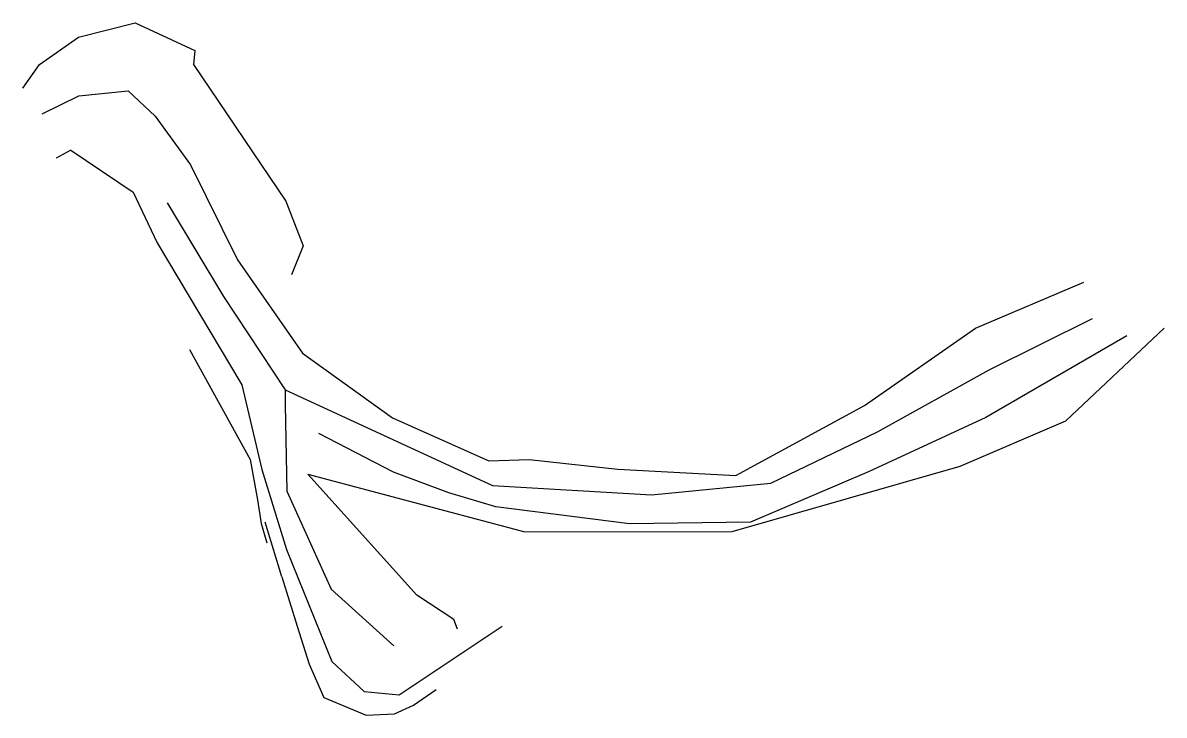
# Model space of a CAD drawing. Header units: inches. Extents: x 1412624.3 to 1412714.7, y 4931532.8 to 4931587.6.
import ezdxf

# ---------------------------------------------------------------- set-up
doc = ezdxf.new("R2010")
doc.units = ezdxf.units.IN
doc.header["$MEASUREMENT"] = 0

msp = doc.modelspace()

# ---------------------------------------------------------------- linework, layer by layer
for points in [[(1412624.31, 4931582.43), (1412625.64, 4931584.3), (1412628.73, 4931586.46), (1412633.2, 4931587.59), (1412637.92, 4931585.4), (1412637.83, 4931584.3), (1412637.83, 4931584.3), (1412645.14, 4931573.48), (1412645.14, 4931573.48), (1412645.14, 4931573.48), (1412646.51, 4931569.94), (1412645.58, 4931567.64)], [(1412625.83, 4931580.38), (1412628.75, 4931581.8), (1412632.64, 4931582.21), (1412634.8, 4931580.2), (1412637.58, 4931576.34), (1412641.3, 4931568.83), (1412646.46, 4931561.43), (1412653.58, 4931556.32), (1412661.21, 4931552.91), (1412664.41, 4931553.01), (1412671.43, 4931552.25), (1412680.76, 4931551.75), (1412690.96, 4931557.29), (1412699.75, 4931563.42), (1412708.32, 4931567.05)], [(1412628.11, 4931577.5), (1412626.944, 4931576.887)], [(1412628.11, 4931577.5), (1412633.05, 4931574.19), (1412634.96, 4931570.18), (1412641.65, 4931558.92), (1412643.23, 4931552.22), (1412645.18, 4931545.9), (1412648.78, 4931537.03), (1412651.34, 4931534.66), (1412654.11, 4931534.38), (1412662.28, 4931539.83)], [(1412635.73, 4931573.34), (1412640.21, 4931565.93), (1412645.09, 4931558.53), (1412645.08, 4931557.36), (1412645.22, 4931550.52), (1412648.72, 4931542.76), (1412653.69, 4931538.27)], [(1412645.09, 4931558.53), (1412661.49, 4931550.97), (1412674.09, 4931550.21), (1412683.54, 4931551.15), (1412691.99, 4931555.2), (1412700.83, 4931560.13), (1412709.01, 4931564.18)], [(1412646.87, 4931551.86), (1412664.06, 4931547.3), (1412680.47, 4931547.31), (1412698.54, 4931552.49), (1412706.91, 4931556.07), (1412714.69, 4931563.43)], [(1412711.73, 4931562.82), (1412700.57, 4931556.35), (1412691.34, 4931552.07), (1412681.93, 4931548.05), (1412672.34, 4931547.94), (1412661.77, 4931549.26), (1412658.05, 4931550.37), (1412653.65, 4931552.02), (1412647.75, 4931555.08)], [(1412637.51, 4931561.72), (1412642.32, 4931553.03), (1412642.88, 4931549.84), (1412643.18, 4931547.95), (1412643.64, 4931546.41)], [(1412658.73, 4931539.6), (1412658.43, 4931540.36), (1412655.52, 4931542.27), (1412646.87, 4931551.86)], [(1412644.83, 4931543.72), (1412643.51, 4931548.07)], [(1412644.83, 4931543.72), (1412646.03, 4931539.83), (1412646.99, 4931536.82), (1412648.15, 4931534.19), (1412651.5, 4931532.78), (1412653.74, 4931532.89), (1412655.25, 4931533.57), (1412657.05, 4931534.8)]]:
    msp.add_lwpolyline(points)

doc.saveas('drawing.dxf')
